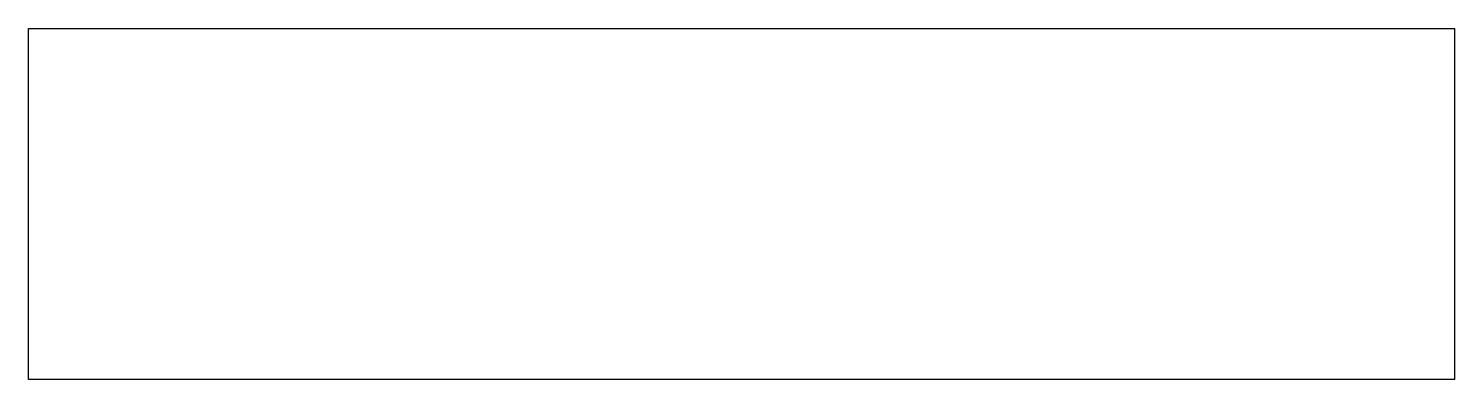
# Model space of a CAD drawing. Header units: millimetres. Extents: x -130 to 130, y -32 to 32.
import ezdxf

# ---------------------------------------------------------------- set-up
doc = ezdxf.new("R2010")
doc.units = ezdxf.units.MM

msp = doc.modelspace()

# ---------------------------------------------------------------- linework, layer by layer
at = {"color": 7, "linetype": 'Continuous', "lineweight": 25}
for p, q in [((-130, 32), (130, 32)), ((-130, -32), (-130, 32)), ((130, 32), (130, -32)), ((130, -32), (-130, -32))]:
    msp.add_line(p, q, dxfattribs=at)

doc.saveas('drawing.dxf')
